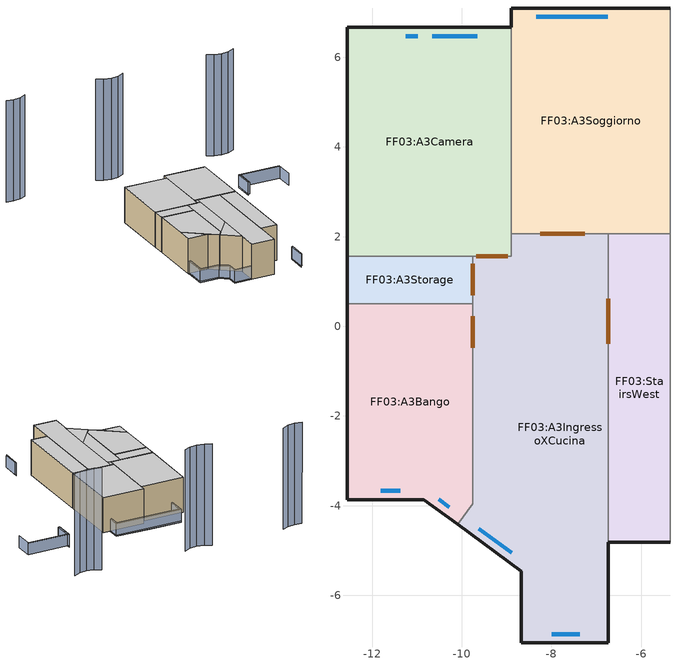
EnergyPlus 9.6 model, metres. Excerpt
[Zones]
FF03:A3IngressoXCucina
 floor adiabatic (My_floor): -9.76,-4.66 -10.09,-4.42 -9.76,-3.96 z9; -8.9,-5.29 -9.76,-4.66 -9.76,1.56 -8.9,1.56 z9; -6.73,-7.06 -8.67,-7.06 -8.67,-5.46 -6.73,-6.88 z9; -6.73,-6.88 -8.9,-5.29 -8.9,2.07 -6.73,2.07 z9
 wall outside (My Project wall): -10.09,-4.42 -8.67,-5.46 -8.67,-7.06 -6.73,-7.06 -6.73,-4.82 z9:12
 wall to FF03:A3Soggiorno (My Project partition_Rev): -6.73,2.07 -8.9,2.07 z9:12
 wall to FF03:A3Camera (My Project partition_Rev): -8.9,2.07 -8.9,1.56 -9.76,1.56 z9:12
 wall to FF03:A3Storage (My Project partition): -9.76,1.56 -9.76,0.51 z9:12
 wall to FF03:A3Bango (My Project partition): -9.76,0.51 -9.76,-3.96 -10.09,-4.42 z9:12
 wall to FF03:StairsWest (My Project partition): -6.73,-4.82 -6.73,2.07 z9:12
 window (Dbl LoE (e2=.1) Clr 6mm/13mm Arg - 1001): -9.62,-4.52 -8.88,-5.05 z9.46:11.74; -8,-6.86 -7.37,-6.86 z10.37:11.39
 door inside (Project internal door): -7.25,2.07 -8.25,2.07 / -8.97,1.56 -9.67,1.56 / -9.76,1.39 -9.76,0.69 / -9.76,0.22 -9.76,-0.48 / -6.73,-0.39 -6.73,0.61 z9.3:11.8
 ceiling adiabatic (My_floor_Reversed): -8.9,1.56 -8.66,1.56 -8.65,2.07 -8.9,2.07 z12; -9.76,-3.96 -8.66,-2.49 -8.66,1.56 -9.76,1.56 z12; -10.09,-4.42 -8.67,-5.46 -8.66,-2.49 z12; -8.67,-7.06 -6.73,-7.06 -6.73,2.07 -8.65,2.07 z12
FF03:A3Soggiorno
 floor adiabatic (My_floor): -5.35,2.07 -8.9,2.07 -8.9,7.1 -5.35,7.1 z9
 wall outside (My Project wall): -5.35,7.1 -8.9,7.1 -8.9,6.67 z9:12
 wall to FF03:A3Camera (My Project partition_Rev): -8.9,6.67 -8.9,2.07 z9:12
 wall adiabatic (My Project partition): -6.73,2.07 -5.35,2.07 -5.35,7.1 z9:12
 window (Dbl LoE (e2=.1) Clr 6mm/13mm Arg - 1001): -6.74,6.9 -8.34,6.9 z10.11:11.52
 ceiling adiabatic (My_floor_Reversed): -8.9,2.07 -5.35,2.07 -5.35,7.1 -8.9,7.1 z12
FF03:A3Camera
 floor adiabatic (My_floor): -8.9,1.56 -12.56,1.56 -12.55,6.67 -8.9,6.67 z9
 wall outside (My Project wall): -8.9,6.67 -12.55,6.67 -12.56,1.56 z9:12
 wall to FF03:A3Storage (My Project partition): -12.56,1.56 -9.76,1.56 z9:12
 window (Dbl LoE (e2=.1) Clr 6mm/13mm Arg - 1001): -10.98,6.47 -11.26,6.47 z10.56:11.72; -9.66,6.47 -10.66,6.47 z9.46:11.72
 ceiling adiabatic (My_floor_Reversed): -12.56,1.56 -8.9,1.56 -8.9,6.67 -12.55,6.67 z12
FF03:A3Storage
 floor adiabatic (My_floor): -9.76,0.51 -12.56,0.51 -12.56,1.56 -9.76,1.56 z9
 wall outside (My Project wall): -12.56,1.56 -12.56,0.51 z9:12
 wall to FF03:A3Bango (My Project partition_Rev): -12.56,0.51 -9.76,0.51 z9:12
 ceiling adiabatic (My_floor_Reversed): -12.56,0.51 -9.76,0.51 -9.76,1.56 -12.56,1.56 z12
FF03:A3Bango
 floor adiabatic (My_floor): -10.09,-4.42 -10.84,-3.87 -9.76,-3.87 -9.76,-3.96 z9; -9.76,-3.87 -12.56,-3.87 -12.56,0.51 -9.76,0.51 z9
 wall outside (My Project wall): -12.56,0.51 -12.56,-3.87 -10.84,-3.87 -10.09,-4.42 z9:12
 window (Dbl LoE (e2=.1) Clr 6mm/13mm Arg - 1001): -11.8,-3.67 -11.37,-3.67 z10.06:11.47; -10.51,-3.86 -10.28,-4.03 z9.99:11.41
 ceiling adiabatic (My_floor_Reversed): -12.56,-3.87 -10.84,-3.87 -12.56,-2.61 z12; -12.56,-2.61 -10.09,-4.42 -9.76,-3.96 -9.76,0.51 -12.56,0.51 z12
FF03:StairsWest
 floor adiabatic (My_floor): -5.35,-4.82 -6.73,-4.82 -6.73,2.07 -5.35,2.07 z9
 wall outside (My Project wall): -6.73,-4.82 -5.35,-4.82 z9:12
 wall adiabatic (My Project partition): -5.35,-4.82 -5.35,2.07 -6.73,2.07 z9:12
 ceiling adiabatic (My_floor_Reversed): -6.73,-4.82 -5.35,-4.82 -5.35,2.07 -6.73,2.07 z12
shading: -11.38,13.75 -10.82,13.47 / -10.82,13.47 -10.21,13.37 / -10.21,13.37 -9.59,13.47 / -9.59,13.47 -9.03,13.75 / -1.76,13.75 -1.2,13.47 / -1.2,13.47 -0.58,13.37 / -0.58,13.37 0.04,13.47 / 0.04,13.47 0.59,13.75 / -19.35,13.47 -18.73,13.37 / -18.73,13.37 -18.11,13.47 / -18.11,13.47 -17.55,13.75 z9.4:18.02; -4.15,-6.78 -4.15,-5.27 / -4.15,-5.27 -4.25,-5.27 / -4.25,-5.27 -4.25,-6.88 / -1.81,8.22 -1.79,6.66 / -1.79,6.66 -1.69,6.66 / -1.69,6.66 -1.71,8.12 / -1.71,8.12 1.71,8.12 / 1.71,8.12 1.71,6.66 / -12.39,-3.87 -12.49,-3.87 / -12.49,-3.87 -12.49,-5.74 / -12.49,-5.74 -10.84,-5.74 / -10.84,-5.74 -10.17,-6.24 / -10.17,-6.24 -10.17,-7.06 / -10.17,-7.06 -8.67,-7.06 / -8.67,-7.06 -8.67,-6.96 / -8.67,-6.96 -10.07,-6.96 / -10.07,-6.96 -10.07,-6.14 / -10.07,-6.14 -10.74,-5.64 / -10.74,-5.64 -12.39,-5.64 / -12.39,-5.64 -12.39,-3.87 / -11.59,8.16 -11.59,6.67 / -11.59,6.67 -11.49,6.67 / -11.49,6.67 -11.49,8.06 / -11.49,8.06 -6.05,8.06 / -6.05,8.06 -6.05,7.1 / -6.05,7.1 -5.95,7.1 / -5.95,7.1 -5.95,8.16 / -5.95,8.16 -11.59,8.16 z9.1:10.1; -4.25,-5.27 -4.25,-6.88 / -1.81,8.22 -1.79,6.66 / -10.84,-3.87 -12.49,-3.87 / -12.49,-3.87 -12.49,-5.74 / -12.49,-5.74 -10.84,-5.74 / -10.84,-5.74 -10.17,-6.24 / -10.17,-6.24 -10.17,-7.06 / -10.17,-7.06 -8.67,-7.06 / -8.67,-7.06 -8.67,-5.46 / -8.67,-5.46 -10.84,-3.87 / -5.95,7.1 -5.95,8.16 / -5.95,8.16 -11.59,8.16 / -11.59,8.16 -11.59,6.67 / -11.59,6.67 -8.9,6.67 / -8.9,6.67 -8.9,7.1 / -8.9,7.1 -5.95,7.1 z9:9.1; -4.15,-6.78 -4.25,-6.78 -4.25,-5.27 -4.15,-5.27 z9.1; -4.25,-6.78 -4.15,-6.78 -4.15,-5.27 -4.25,-5.27 z10.1; -10.07,-6.96 -10.17,-6.96 -10.17,-6.24 -10.07,-6.32 z9.1; -9.08,-7.06 -10.17,-7.06 -10.17,-6.96 -9.22,-6.96 z9.1; -10.07,-6.32 -10.84,-5.74 -10.61,-5.74 -10.07,-6.14 z9.1; -8.67,-7.06 -9.08,-7.06 -9.22,-6.96 -8.67,-6.96 z9.1; -12.39,-5.64 -12.49,-5.64 -12.49,-3.87 -12.39,-3.87 z9.1; -10.61,-5.74 -12.49,-5.74 -12.49,-5.64 -10.74,-5.64 z9.1; -10.07,-7.06 -8.67,-7.06 -8.67,-6.96 -10.07,-6.96 z10.1; -12.39,-5.74 -10.84,-5.74 -10.98,-5.64 -12.39,-5.64 z10.1; -10.98,-5.64 -10.17,-6.24 -10.17,-6.07 -10.74,-5.64 z10.1; -10.17,-7.06 -10.07,-7.06 -10.07,-6.14 -10.17,-6.07 z10.1; -12.49,-5.74 -12.39,-5.74 -12.39,-3.87 -12.49,-3.87 z10.1; -1.69,6.66 -1.79,6.66 -1.81,8.22 -1.71,8.22 z9.1; -1.79,6.66 -1.69,6.66 -1.71,8.12 -1.81,8.12 z10.1; -1.81,8.12 1.71,8.12 1.71,8.22 -1.81,8.22 z10.1; -5.95,7.1 -6.05,7.1 -6.05,8.06 -5.95,8.06 z9.1; -5.95,8.06 -11.49,8.06 -11.49,8.16 -5.95,8.16 z9.1; -11.49,6.67 -11.59,6.67 -11.59,8.16 -11.49,8.16 z9.1; -11.59,6.67 -11.49,6.67 -11.49,8.06 -11.59,8.06 z10.1; -11.59,8.06 -6.05,8.06 -6.05,8.16 -11.59,8.16 z10.1; -6.05,7.1 -5.95,7.1 -5.95,8.16 -6.05,8.16 z10.1; -9.08,-7.06 -10.17,-7.06 -10.17,-6.24 z9; -8.67,-7.06 -9.08,-7.06 -10.84,-5.74 -8.67,-5.74 z9; -8.67,-5.74 -12.49,-5.74 -12.49,-3.87 -10.84,-3.87 -8.67,-5.46 z9; -12.49,-5.74 -10.84,-5.74 -12.49,-4.5 z9.1; -12.49,-4.5 -10.17,-6.24 -10.17,-4.36 -10.84,-3.87 -12.49,-3.87 z9.1; -10.17,-7.06 -8.67,-7.06 -8.67,-5.46 -10.17,-4.36 z9.1; -5.95,7.1 -8.9,7.1 -8.9,8.16 -5.95,8.16 z9; -8.9,6.67 -11.59,6.67 -11.59,8.16 -8.9,8.16 z9; -11.59,6.67 -8.9,6.67 -8.9,7.1 -11.59,7.1 z9.1; -11.59,7.1 -5.95,7.1 -5.95,8.16 -11.59,8.16 z9.1
[Building]
Building: North Axis=0; Terrain=Suburbs; Loads Convergence Tolerance Value=0.04; Temperature Convergence Tolerance Value=0.4; Solar Distribution=FullExterior; Maximum Number of Warmup Days=25; Minimum Number of Warmup Days=6
[Site:Location]
Prelude test 2 (01-01:31-12)  (01-01:31-12): Latitude=45.22; Longitude=7.65; Time Zone=1; Elevation=287
[SizingPeriod:DesignDay] Day of Month=15; Humidity Condition Type=WetBulb; Barometric Pressure=97924.4; Rain Indicator=No; Snow Indicator=No
Name | Month | Day Type | Maximum DryBulb Temperature | Daily DryBulb Temperature Range | Wetbulb or DewPoint at Maximum DryBulb | Wind Speed | Wind Direction | Daylight Saving Time Indicator | Solar Model Indicator | Sky Clearness
Summer Design Day in Prelude test 2 (01-01:31-12) Jun | 6 | SummerDesignDay | 31.8 | 11.1 | 22.9 | 0 | 0 | Yes | ASHRAEClearSky | 0.98
Summer Design Day in Prelude test 2 (01-01:31-12) Jul | 7 | SummerDesignDay | 32.1 | 11 | 22.8 | 0 | 0 | Yes | ASHRAEClearSky | 0.98
Summer Design Day in Prelude test 2 (01-01:31-12) Aug | 8 | SummerDesignDay | 32.8 | 11.5 | 23.5 | 0 | 0 | Yes | ASHRAEClearSky | 0.98
Summer Design Day in Prelude test 2 (01-01:31-12) Sep | 9 | SummerDesignDay | 29 | 11.5 | 20.2 | 0 | 0 | Yes | ASHRAEClearSky | 0.98
Winter Design Day in Prelude test 2 (01-01:31-12) | 1 | WinterDesignDay | -5.9 | 0 | -5.9 | 0.6 | 300 | No |  | 0
[Site:GroundTemperature:BuildingSurface]
18, 18, 18, 18, 18, 18, 18, 18, 18, 18, 18, 18
[Site:GroundTemperature:FCfactorMethod]
January Ground Temperature=1.99; February Ground Temperature=1.11; March Ground Temperature=2.67; April Ground Temperature=5.12; May Ground Temperature=11.52; June Ground Temperature=16.46; July Ground Temperature=19.79; August Ground Temperature=20.81; September Ground Temperature=19.08; October Ground Temperature=15.24; November Ground Temperature=10.12; December Ground Temperature=5.36
[Site:GroundTemperature:Shallow]
14, 14, 14, 14, 14, 14, 14, 14, 14, 14, 14, 14
[Site:GroundTemperature:Deep]
14, 14, 14, 14, 14, 14, 14, 14, 14, 14, 14, 14
[Site:GroundReflectance]
0.2, 0.2, 0.2, 0.2, 0.2, 0.2, 0.2, 0.2, 0.2, 0.2, 0.2, 0.2
[Site:GroundReflectance:SnowModifier]
2, 2
[Material] Roughness=Rough; Thermal Absorptance=0.9
Name | Thickness | Conductivity | Density | Specific Heat | Solar Absorptance | Visible Absorptance
Ceramic/clay tiles - ceramic floor tiles Dry_.015 | 0.015 | 0.8 | 1700 | 850 | 0.6 | 0.6
My_magrone_.05 | 0.05 | 0.2 | 2000 | 835 | 0.6 | 0.6
My_solaio areato_.22 | 0.22 | 0.667 | 964 | 835 | 0.6 | 0.6
Cement/plaster/mortar - gypsum_.015 | 0.015 | 0.42 | 1200 | 840 | 0.6 | 0.6
Gypsum Plasterboard_.015 | 0.015 | 0.25 | 900 | 1000 | 0.5 | 0.5
Brick - aerated_.12 | 0.12 | 0.3 | 1000 | 840 | 0.6 | 0.6
Painted Oak_.035 | 0.035 | 0.19 | 700 | 2390 | 0.5 | 0.5
Concrete Tiles (roofing)_.015 | 0.015 | 1.5 | 2100 | 1000 | 0.7 | 0.7
Cement/plaster/mortar - cement plaster_.01 | 0.01 | 0.72 | 1760 | 840 | 0.6 | 0.6
Brick_.12 | 0.12 | 0.72 | 1920 | 840 | 0.6 | 0.6
Brick - aerated_.08 | 0.08 | 0.3 | 1000 | 840 | 0.6 | 0.6
[Material:NoMass]
9_RVAL_4: Roughness=Rough; Thermal Resistance=0.18; Thermal Absorptance=0.9; Solar Absorptance=0.7; Visible Absorptance=0.7
[WindowMaterial:Glazing] Optical Data Type=SpectralAverage; Thickness=0.006; Infrared Transmittance at Normal Incidence=0; Front Side Infrared Hemispherical Emissivity=0.84; Conductivity=0.9; Dirt Correction Factor for Solar and Visible Transmittance=1
Name | Solar Transmittance at Normal Incidence | Front Side Solar Reflectance at Normal Incidence | Back Side Solar Reflectance at Normal Incidence | Visible Transmittance at Normal Incidence | Front Side Visible Reflectance at Normal Incidence | Back Side Visible Reflectance at Normal Incidence | Back Side Infrared Hemispherical Emissivity
3 | 0.775 | 0.071 | 0.071 | 0.881 | 0.08 | 0.08 | 0.84
42 | 0.6 | 0.17 | 0.22 | 0.84 | 0.055 | 0.078 | 0.1
[WindowMaterial:Gas]
1004: Gas Type=Argon; Thickness=0.013
[Construction]
My_floor: Ceramic/clay tiles - ceramic floor tiles Dry_.015, My_magrone_.05, My_solaio areato_.22, Cement/plaster/mortar - gypsum_.015
My_floor_Reversed: Cement/plaster/mortar - gypsum_.015, My_solaio areato_.22, My_magrone_.05, Ceramic/clay tiles - ceramic floor tiles Dry_.015
My Project partition; My Project partition_Rev: Gypsum Plasterboard_.015, Brick - aerated_.12, Gypsum Plasterboard_.015
Project internal door: Painted Oak_.035
My Project wall: Concrete Tiles (roofing)_.015, Cement/plaster/mortar - cement plaster_.01, Brick_.12, 9_RVAL_4, Brick - aerated_.08, Gypsum Plasterboard_.015
Dbl LoE (e2=.1) Clr 6mm/13mm Arg - 1001: 42, 1004, 3
[Zone] Type=1; Multiplier=1; Zone Inside Convection Algorithm=TARP; Part of Total Floor Area=Yes
Name | Volume | Floor Area
FF03:A3IngressoXCucina | 58.0803 | 21.5112
FF03:StairsWest | 21.5339 | 7.9755
FF03:A3Bango | 26.2818 | 9.734
FF03:A3Storage | 5.8384 | 2.1624
FF03:A3Camera | 41.0644 | 15.209
FF03:A3Soggiorno | 42.1239 | 15.6015
[PEOPLE] Number of People Calculation Method=People/Area; Fraction Radiant=0.3; Sensible Heat Fraction=AutoCalculate; Carbon Dioxide Generation Rate=3.82e-08; Enable ASHRAE 55 Comfort Warnings=No; Mean Radiant Temperature Calculation Type=ZoneAveraged; Work Efficiency Schedule=Work efficiency; Clothing Insulation Calculation Method=ClothingInsulationSchedule; Air Velocity Schedule=Default Air Velocity for Comfort Calculations
Name | Zone or ZoneList or Space or SpaceList | Number of People Schedule | People per Floor Area | Activity Level Schedule | Clothing Insulation Schedule
People FF03:A3IngressoXCucina | FF03:A3IngressoXCucina | Dwell_DomKitchen_Occ | 0.0237 | Activity Schedule 62382 | Clothing Schedule 62382
People FF03:StairsWest | FF03:StairsWest | Dwell_DomCommonAreas_Occ | 0.0196 | Activity Schedule 62396 | Clothing Schedule 62396
People FF03:A3Bango | FF03:A3Bango | Dwell_DomToilet_Occ | 0.0243 | Activity Schedule 62403 | Clothing Schedule 62403
People FF03:A3Storage | FF03:A3Storage | Dwell_DomCommonAreas_Occ | 0.0196 | Activity Schedule 62412 | Clothing Schedule 62412
People FF03:A3Camera | FF03:A3Camera | My_occ | 0.05 | Activity Schedule 62419 | Clothing Schedule 62419
People FF03:A3Soggiorno | FF03:A3Soggiorno | My_occ | 0.05 | Activity Schedule 62428 | Clothing Schedule 62428
[Lights] Design Level Calculation Method=Watts/Area; Return Air Fraction=0; Fraction Radiant=0.42; Fraction Visible=0.18; Fraction Replaceable=1
Name | Zone or ZoneList or Space or SpaceList | Schedule | Watts per Zone Floor Area | EndUse Subcategory
FF03:A3IngressoXCucina General lighting | FF03:A3IngressoXCucina | Dwell_DomKitchen_Light | 10.2 | ELECTRIC EQUIPMENT#FF03:A3IngressoXCucina#GeneralLights
FF03:StairsWest General lighting | FF03:StairsWest | Dwell_DomCommonAreas_Light | 3.4 | ELECTRIC EQUIPMENT#FF03:StairsWest#GeneralLights
FF03:A3Bango General lighting | FF03:A3Bango | Dwell_DomToilet_Light | 3.4 | ELECTRIC EQUIPMENT#FF03:A3Bango#GeneralLights
FF03:A3Storage General lighting | FF03:A3Storage | Dwell_DomCommonAreas_Light | 3.4 | ELECTRIC EQUIPMENT#FF03:A3Storage#GeneralLights
FF03:A3Camera General lighting | FF03:A3Camera | My_lighting | 3.4 | ELECTRIC EQUIPMENT#FF03:A3Camera#GeneralLights
FF03:A3Soggiorno General lighting | FF03:A3Soggiorno | My_lighting | 3.4 | ELECTRIC EQUIPMENT#FF03:A3Soggiorno#GeneralLights
[OtherEquipment] Fuel Type=Electricity; Design Level Calculation Method=Watts/Area; Fraction Latent=0; Fraction Radiant=0.2; Fraction Lost=0; Carbon Dioxide Generation Rate=0
Name | Zone or ZoneList or Space or SpaceList | Schedule | Power per Zone Floor Area | EndUse Subcategory
FF03:A3IngressoXCucina Equipment gain 1 | FF03:A3IngressoXCucina | Dwell_DomKitchen_Equip | 30.28 | ELECTRIC EQUIPMENT#FF03:A3IngressoXCucina#05
FF03:StairsWest Equipment gain 1 | FF03:StairsWest | Dwell_DomCommonAreas_Equip | 2.16 | ELECTRIC EQUIPMENT#FF03:StairsWest#05
FF03:A3Bango Equipment gain 1 | FF03:A3Bango | Dwell_DomToilet_Equip | 1.61 | ELECTRIC EQUIPMENT#FF03:A3Bango#05
FF03:A3Storage Equipment gain 1 | FF03:A3Storage | Dwell_DomCommonAreas_Equip | 2.16 | ELECTRIC EQUIPMENT#FF03:A3Storage#05
FF03:A3Camera Miscellaneous gain 1 | FF03:A3Camera | My_appliaces | 6.5 | ELECTRIC EQUIPMENT#FF03:A3Camera#02
FF03:A3Soggiorno Miscellaneous gain 1 | FF03:A3Soggiorno | My_appliaces | 6.5 | ELECTRIC EQUIPMENT#FF03:A3Soggiorno#02
[Daylighting:Controls] Daylighting Method=SplitFlux; Availability Schedule=On; Lighting Control Type=Continuous; Minimum Input Power Fraction for Continuous or ContinuousOff Dimming Control=0.1; Minimum Light Output Fraction for Continuous or ContinuousOff Dimming Control=0.1; Number of Stepped Control Steps=1; Probability Lighting will be Reset When Needed in Manual Stepped Control=1; Glare Calculation Azimuth Angle of View Direction Clockwise from Zone yAxis=0; Maximum Allowable Discomfort Glare Index=22; DElight Gridding Resolution=1; Fraction of Lights Controlled by Reference Point 1=1
Name | Zone or Space | Glare Calculation Daylighting Reference Point | Daylighting Reference Point 1 | Illuminance Setpoint at Reference Point 1
FF03:A3IngressoXCucina | FF03:A3IngressoXCucina | FF03:A3IngressoXCucina Ref Point 1 | FF03:A3IngressoXCucina Ref Point 1 | 300
FF03:StairsWest | FF03:StairsWest | FF03:StairsWest Ref Point 1 | FF03:StairsWest Ref Point 1 | 100
FF03:A3Bango | FF03:A3Bango | FF03:A3Bango Ref Point 1 | FF03:A3Bango Ref Point 1 | 100
FF03:A3Storage | FF03:A3Storage | FF03:A3Storage Ref Point 1 | FF03:A3Storage Ref Point 1 | 100
FF03:A3Camera | FF03:A3Camera | FF03:A3Camera Ref Point 1 | FF03:A3Camera Ref Point 1 | 100
FF03:A3Soggiorno | FF03:A3Soggiorno | FF03:A3Soggiorno Ref Point 1 | FF03:A3Soggiorno Ref Point 1 | 100
[ZoneInfiltration:DesignFlowRate] Schedule=On 24/7; Design Flow Rate Calculation Method=Flow/zone; Constant Term Coefficient=1; Temperature Term Coefficient=0; Velocity Term Coefficient=0; Velocity Squared Term Coefficient=0
Name | Zone or ZoneList | Design Flow Rate
FF03:A3IngressoXCucina Infiltration | FF03:A3IngressoXCucina | 0.011293
FF03:StairsWest Infiltration | FF03:StairsWest | 0.004187
FF03:A3Bango Infiltration | FF03:A3Bango | 0.00511
FF03:A3Storage Infiltration | FF03:A3Storage | 0.001135
FF03:A3Camera Infiltration | FF03:A3Camera | 0.007985
FF03:A3Soggiorno Infiltration | FF03:A3Soggiorno | 0.008191
[ZoneVentilation:DesignFlowRate] Design Flow Rate Calculation Method=Flow/zone; Ventilation Type=NATURAL; Fan Pressure Rise=0; Fan Total Efficiency=1; Constant Term Coefficient=1; Temperature Term Coefficient=0; Velocity Term Coefficient=0; Velocity Squared Term Coefficient=0; Minimum Indoor Temperature=24; Maximum Indoor Temperature=100; Delta Temperature=0; Minimum Outdoor Temperature=-100; Maximum Outdoor Temperature=100; Maximum Wind Speed=40
Name | Zone or ZoneList | Schedule | Design Flow Rate
FF03:A3IngressoXCucina Nat Vent | FF03:A3IngressoXCucina | Dwell_DomKitchen_Occ | 0.080667
FF03:StairsWest Nat Vent | FF03:StairsWest | Dwell_DomCommonAreas_Occ | 0.029908
FF03:A3Bango Nat Vent | FF03:A3Bango | Dwell_DomToilet_Occ | 0.036503
FF03:A3Storage Nat Vent | FF03:A3Storage | Dwell_DomCommonAreas_Occ | 0.008109
FF03:A3Camera Nat Vent | FF03:A3Camera | TM59_Living/Kitchen_Occ | 0.057034
FF03:A3Soggiorno Nat Vent | FF03:A3Soggiorno | TM59_Living/Kitchen_Occ | 0.058505
[DesignSpecification:ZoneAirDistribution] Zone Air Distribution Effectiveness in Cooling Mode=1; Zone Air Distribution Effectiveness in Heating Mode=1
FF03:A3IngressoXCucina; FF03:StairsWest; FF03:A3Bango; FF03:A3Storage; FF03:A3Camera; FF03:A3Soggiorno
[Sizing:Zone] Zone Cooling Design Supply Air Temperature Input Method=SupplyAirTemperature; Zone Cooling Design Supply Air Temperature=12; Zone Cooling Design Supply Air Temperature Difference=0; Zone Heating Design Supply Air Temperature Input Method=SupplyAirTemperature; Zone Heating Design Supply Air Temperature=35; Zone Heating Design Supply Air Temperature Difference=0; Zone Cooling Design Supply Air Humidity Ratio=0.0077; Zone Heating Design Supply Air Humidity Ratio=0.0156; Zone Heating Sizing Factor=1.25; Zone Cooling Sizing Factor=1.15; Cooling Design Air Flow Method=DesignDay; Cooling Minimum Air Flow Fraction=0; Heating Design Air Flow Method=DesignDay
Name | Design Specification Zone Air Distribution Object
FF03:A3IngressoXCucina | FF03:A3IngressoXCucina
FF03:StairsWest | FF03:StairsWest
FF03:A3Bango | FF03:A3Bango
FF03:A3Storage | FF03:A3Storage
FF03:A3Camera | FF03:A3Camera
FF03:A3Soggiorno | FF03:A3Soggiorno
[ZoneControl:Thermostat] Control Type Schedule=Zone Control Type Sched
Name | Zone or ZoneList | Control 1
FF03:A3IngressoXCucina Thermostat | FF03:A3IngressoXCucina | Dual Setpoint - Zone FF03:A3IngressoXCucina
FF03:StairsWest Thermostat | FF03:StairsWest | Dual Setpoint - Zone FF03:StairsWest
FF03:A3Bango Thermostat | FF03:A3Bango | Dual Setpoint - Zone FF03:A3Bango
FF03:A3Storage Thermostat | FF03:A3Storage | Dual Setpoint - Zone FF03:A3Storage
FF03:A3Camera Thermostat | FF03:A3Camera | Dual Setpoint - Zone FF03:A3Camera
FF03:A3Soggiorno Thermostat | FF03:A3Soggiorno | Dual Setpoint - Zone FF03:A3Soggiorno
[ThermostatSetpoint:DualSetpoint]
Name | Heating Setpoint Temperature Schedule | Cooling Setpoint Temperature Schedule
Dual Setpoint - Zone FF03:A3IngressoXCucina | FF03:A3IngressoXCucina Heating Setpoint Schedule | FF03:A3IngressoXCucina Cooling SP Sch
Dual Setpoint - Zone FF03:StairsWest | FF03:StairsWest Heating Setpoint Schedule | FF03:StairsWest Cooling SP Sch
Dual Setpoint - Zone FF03:A3Bango | FF03:A3Bango Heating Setpoint Schedule | FF03:A3Bango Cooling SP Sch
Dual Setpoint - Zone FF03:A3Storage | FF03:A3Storage Heating Setpoint Schedule | FF03:A3Storage Cooling SP Sch
Dual Setpoint - Zone FF03:A3Camera | FF03:A3Camera Heating Setpoint Schedule | FF03:A3Camera Cooling SP Sch
Dual Setpoint - Zone FF03:A3Soggiorno | FF03:A3Soggiorno Heating Setpoint Schedule | FF03:A3Soggiorno Cooling SP Sch
[ZoneHVAC:IdealLoadsAirSystem] Maximum Heating Supply Air Temperature=35; Minimum Cooling Supply Air Temperature=12; Maximum Heating Supply Air Humidity Ratio=0.0156; Minimum Cooling Supply Air Humidity Ratio=0.0077; Heating Limit=LimitCapacity; Maximum Heating Air Flow Rate=Autosize; Maximum Sensible Heating Capacity=Autosize; Dehumidification Control Type=None; Humidification Control Type=None; Outdoor Air Economizer Type=DifferentialDryBulb; Heat Recovery Type=None
Name | Maximum Cooling Air Flow Rate | Heating Availability Schedule | Cooling Availability Schedule
FF03:A3IngressoXCucina Ideal Loads Air | 0.242001 | FF03:A3IngressoXCucina Heating Availability Sch | FF03:A3IngressoXCucina Cooling Availability Sch
FF03:StairsWest Ideal Loads Air | 0.089725 | FF03:StairsWest Heating Availability Sch | FF03:StairsWest Cooling Availability Sch
FF03:A3Bango Ideal Loads Air | 0.109507 | FF03:A3Bango Heating Availability Sch | FF03:A3Bango Cooling Availability Sch
FF03:A3Storage Ideal Loads Air | 0.024327 | FF03:A3Storage Heating Availability Sch | FF03:A3Storage Cooling Availability Sch
FF03:A3Camera Ideal Loads Air | 0.171101 | FF03:A3Camera Heating Availability Sch | FF03:A3Camera Cooling Availability Sch
FF03:A3Soggiorno Ideal Loads Air | 0.175516 | FF03:A3Soggiorno Heating Availability Sch | FF03:A3Soggiorno Cooling Availability Sch
[Zone equipment]
FF03:A3IngressoXCucina: FF03:A3IngressoXCucina Ideal Loads Air
FF03:StairsWest: FF03:StairsWest Ideal Loads Air
FF03:A3Bango: FF03:A3Bango Ideal Loads Air
FF03:A3Storage: FF03:A3Storage Ideal Loads Air
FF03:A3Camera: FF03:A3Camera Ideal Loads Air
FF03:A3Soggiorno: FF03:A3Soggiorno Ideal Loads Air
[EXTERNALINTERFACE:FUNCTIONALMOCKUPUNITEXPORT:FROM:VARIABLE] OutputVariable=Zone Outdoor Air Drybulb Temperature
Name | OutputVariable Index Key | FMU Variable
 | FF03:A3IngressoXCucina | OT_FF03:A3IngressoXCucina_fmu
 | FF03:A3Bango | OT_FF03:A3Bango_fmu
 | FF03:A3Camera | OT_FF03:A3Camera_fmu
 | FF03:A3Soggiorno | OT_FF03:A3Soggiorno_fmu
[EXTERNALINTERFACE:FUNCTIONALMOCKUPUNITEXPORT:TO:ACTUATOR] Actuated Component Type=Zone Temperature Control; Actuated Component Control Type=Heating Setpoint; Initial Value=15
Name | Actuated Component Unique | FMU Variable
Heat_SP_IngressoxCucina | FF03:A3INGRESSOXCUCINA | Heat_SP_IngressoxCucina_fmu
Heat_SP_Bagno | FF03:A3BANGO | Heat_SP_Bagno_fmu
Heat_SP_Camera | FF03:A3CAMERA | Heat_SP_Camera
Heat_SP_Soggiorno | FF03:A3SOGGIORNO | Heat_SP_Soggiorno_fmu
[WaterUse:Equipment]
Name | EndUse Subcategory | Peak Flow Rate | Flow Rate Fraction Schedule | Target Temperature Schedule | Hot Water Supply Temperature Schedule | Cold Water Supply Temperature Schedule | Zone
DHW FF03:A3IngressoXCucina | DHW FF03:A3IngressoXCucina | 1.65108e-06 | Dwell_DomKitchen_Occ | DHW Supply Temperature FF03:A3IngressoXCucina | DHW Supply Temperature FF03:A3IngressoXCucina | DHW Mains Temperature FF03:A3IngressoXCucina | FF03:A3IngressoXCucina
DHW FF03:A3Bango | DHW FF03:A3Bango | 2.47431e-06 | Dwell_DomToilet_Occ | DHW Supply Temperature FF03:A3Bango | DHW Supply Temperature FF03:A3Bango | DHW Mains Temperature FF03:A3Bango | FF03:A3Bango
DHW FF03:A3Camera | DHW FF03:A3Camera | 9.50562e-08 | Dwell_DomCommonAreas_Occ | DHW Supply Temperature FF03:A3Camera | DHW Supply Temperature FF03:A3Camera | DHW Mains Temperature FF03:A3Camera | FF03:A3Camera
DHW FF03:A3Soggiorno | DHW FF03:A3Soggiorno | 9.75094e-08 | Dwell_DomCommonAreas_Occ | DHW Supply Temperature FF03:A3Soggiorno | DHW Supply Temperature FF03:A3Soggiorno | DHW Mains Temperature FF03:A3Soggiorno | FF03:A3Soggiorno
[Schedule:Day:Hourly]
Summer Control Type Day Sch; Winter Control Type Day Sch: 4, 4, 4, 4, 4, 4, 4, 4, 4, 4, 4, 4, 4, 4, 4, 4, 4, 4, 4, 4, 4, 4, 4, 4
[Schedule:Week:Daily]
Summer Control Type Week Sch: Summer Control Type Day Sch, Summer Control Type Day Sch, Summer Control Type Day Sch, Summer Control Type Day Sch, Summer Control Type Day Sch, Summer Control Type Day Sch, Summer Control Type Day Sch, Summer Control Type Day Sch, Summer Control Type Day Sch, Summer Control Type Day Sch, Summer Control Type Day Sch, Summer Control Type Day Sch
Winter Control Type Week Sch: Winter Control Type Day Sch, Winter Control Type Day Sch, Winter Control Type Day Sch, Winter Control Type Day Sch, Winter Control Type Day Sch, Winter Control Type Day Sch, Winter Control Type Day Sch, Winter Control Type Day Sch, Winter Control Type Day Sch, Winter Control Type Day Sch, Winter Control Type Day Sch, Winter Control Type Day Sch
[Schedule:Year]
Zone Control Type Sched: Winter Control Type Week Sch, 1, 1, 3, 31, Summer Control Type Week Sch, 4, 1, 9, 30, Winter Control Type Week Sch, 10, 1, 12, 31
[Schedule:Compact]
On; On 24/7: Through: 12/31, For: AllDays, Until: 24:00, 1
Work efficiency; FF03:A3IngressoXCucina Cooling Availability Sch; FF03:StairsWest Cooling Availability Sch; FF03:A3Bango Cooling Availability Sch; FF03:A3Storage Cooling Availability Sch; FF03:A3Camera Cooling Availability Sch; FF03:A3Soggiorno Cooling Availability Sch: Through: 12/31, For: AllDays, Until: 24:00, 0
Dwell_DomToilet_Occ: Through: 31 Dec, For: Weekdays SummerDesignDay, Until: 06:00, 0, Until: 07:00, 0.25, Until: 09:00, 1, Until: 10:00, 0.25, Until: 18:00, 0, Until: 19:00, 0.5, Until: 21:00, 1, Until: 22:00, 0.3, Until: 24:00, 0, For: Weekends, Until: 06:00, 0, Until: 07:00, 0.25, Until: 09:00, 1, Until: 10:00, 0.25, Until: 18:00, 0, Until: 19:00, 0.5, Until: 21:00, 1, Until: 22:00, 0.3, Until: 24:00, 0, For: Holidays, Until: 06:00, 0, Until: 07:00, 0.25, Until: 09:00, 1, Until: 10:00, 0.25, Until: 18:00, 0, Until: 19:00, 0.5, Until: 21:00, 1, Until: 22:00, 0.3, Until: 24:00, 0, For: WinterDesignDay AllOtherDays, Until: 24:00, 0
Dwell_DomToilet_Light: Through: 31 Dec, For: Weekdays SummerDesignDay, Until: 06:00, 0, Until: 10:00, 1, Until: 18:00, 0, Until: 22:00, 1, Until: 24:00, 0, For: Weekends, Until: 06:00, 0, Until: 10:00, 1, Until: 18:00, 0, Until: 22:00, 1, Until: 24:00, 0, For: Holidays, Until: 06:00, 0, Until: 10:00, 1, Until: 18:00, 0, Until: 22:00, 1, Until: 24:00, 0, For: WinterDesignDay AllOtherDays, Until: 24:00, 0
Dwell_DomToilet_Equip: Through: 31 Dec, For: Weekdays SummerDesignDay, Until: 07:00, 0.06196, Until: 08:00, 0.53098, Until: 09:00, 1, Until: 10:00, 0.53098, Until: 17:00, 0.06196, Until: 18:00, 0.29647, Until: 19:00, 0.53098, Until: 20:00, 0.76549, Until: 22:00, 1, Until: 23:00, 0.76549, Until: 24:00, 0.29647, For: Weekends, Until: 07:00, 0.06196, Until: 08:00, 0.53098, Until: 09:00, 1, Until: 10:00, 0.53098, Until: 17:00, 0.06196, Until: 18:00, 0.29647, Until: 19:00, 0.53098, Until: 20:00, 0.76549, Until: 22:00, 1, Until: 23:00, 0.76549, Until: 24:00, 0.29647, For: Holidays, Until: 07:00, 0.06196, Until: 08:00, 0.53098, Until: 09:00, 1, Until: 10:00, 0.53098, Until: 17:00, 0.06196, Until: 18:00, 0.29647, Until: 19:00, 0.53098, Until: 20:00, 0.76549, Until: 22:00, 1, Until: 23:00, 0.76549, Until: 24:00, 0.29647, For: WinterDesignDay AllOtherDays, Until: 24:00, 0
Dwell_DomKitchen_Occ: Through: 31 Dec, For: Weekdays SummerDesignDay, Until: 07:00, 0, Until: 10:00, 1, Until: 19:00, 0, Until: 23:00, 0.2, Until: 24:00, 0, For: Weekends, Until: 07:00, 0, Until: 10:00, 1, Until: 19:00, 0, Until: 23:00, 0.2, Until: 24:00, 0, For: Holidays, Until: 07:00, 0, Until: 10:00, 1, Until: 19:00, 0, Until: 23:00, 0.2, Until: 24:00, 0, For: WinterDesignDay AllOtherDays, Until: 24:00, 0
Dwell_DomKitchen_Light: Through: 31 Dec, For: Weekdays SummerDesignDay, Until: 07:00, 0, Until: 10:00, 1, Until: 19:00, 0, Until: 23:00, 1, Until: 24:00, 0, For: Weekends, Until: 07:00, 0, Until: 10:00, 1, Until: 19:00, 0, Until: 23:00, 1, Until: 24:00, 0, For: Holidays, Until: 07:00, 0, Until: 10:00, 1, Until: 19:00, 0, Until: 23:00, 1, Until: 24:00, 0, For: WinterDesignDay AllOtherDays, Until: 24:00, 0
Dwell_DomKitchen_Equip: Through: 31 Dec, For: Weekdays SummerDesignDay, Until: 07:00, 0.06605, Until: 10:00, 1, Until: 19:00, 0.06605, Until: 23:00, 0.25284, Until: 24:00, 0.06605, For: Weekends, Until: 07:00, 0.06605, Until: 10:00, 1, Until: 19:00, 0.06605, Until: 23:00, 0.25284, Until: 24:00, 0.06605, For: Holidays, Until: 07:00, 0.06605, Until: 10:00, 1, Until: 19:00, 0.06605, Until: 23:00, 0.25284, Until: 24:00, 0.06605, For: WinterDesignDay AllOtherDays, Until: 24:00, 0
Dwell_DomCommonAreas_Occ: Through: 31 Dec, For: Weekdays SummerDesignDay, Until: 07:00, 0, Until: 08:00, 0.5, Until: 09:00, 1, Until: 10:00, 0.5, Until: 17:00, 0, Until: 18:00, 0.25, Until: 19:00, 0.5, Until: 20:00, 0.75, Until: 22:00, 1, Until: 23:00, 0.75, Until: 24:00, 0.25, For: Weekends, Until: 09:00, 0, Until: 21:00, 1, Until: 24:00, 0, For: Holidays, Until: 09:00, 0, Until: 21:00, 1, Until: 24:00, 0, For: WinterDesignDay AllOtherDays, Until: 24:00, 0
Dwell_DomCommonAreas_Light: Through: 31 Dec, For: Weekdays SummerDesignDay, Until: 07:00, 0, Until: 10:00, 1, Until: 17:00, 0, Until: 24:00, 1, For: Weekends, Until: 09:00, 0, Until: 21:00, 1, Until: 24:00, 0, For: Holidays, Until: 09:00, 0, Until: 21:00, 1, Until: 24:00, 0, For: WinterDesignDay AllOtherDays, Until: 24:00, 0
Dwell_DomCommonAreas_Equip: Through: 31 Dec, For: Weekdays SummerDesignDay, Until: 07:00, 0.0463, Until: 23:00, 1, Until: 24:00, 0.33241, For: Weekends, Until: 07:00, 0.0463, Until: 23:00, 1, Until: 24:00, 0.33241, For: Holidays, Until: 07:00, 0.0463, Until: 23:00, 1, Until: 24:00, 0.33241, For: WinterDesignDay AllOtherDays, Until: 24:00, 0
Default Air Velocity for Comfort Calculations: Through: 12/31, For: AllDays, Until: 24:00, 0.137
My_occ: Through: 31 Dec, For: Weekdays SummerDesignDay, Until: 07:00, 1, Until: 10:00, 0.5, Until: 14:00, 0.1, Until: 16:00, 0.2, Until: 20:00, 0.5, Until: 23:00, 0.8, Until: 24:00, 1, For: Weekends, Until: 07:00, 1, Until: 23:00, 0.8, Until: 24:00, 1, For: Holidays, Until: 24:00, 0, For: WinterDesignDay AllOtherDays, Until: 24:00, 0
My_appliaces: Through: 31 Dec, For: Weekdays SummerDesignDay, Until: 08:00, 0.5, Until: 10:00, 0.7, Until: 12:00, 0.5, Until: 16:00, 0.6, Until: 18:00, 0.5, Until: 20:00, 0.7, Until: 23:00, 0.8, Until: 24:00, 0.6, For: Weekends, Until: 08:00, 0.5, Until: 10:00, 0.7, Until: 12:00, 0.5, Until: 16:00, 0.6, Until: 18:00, 0.5, Until: 20:00, 0.7, Until: 23:00, 0.8, Until: 24:00, 0.6, For: Holidays, Until: 24:00, 0.05394, For: WinterDesignDay AllOtherDays, Until: 24:00, 0
My_lighting: Through: 31 Dec, For: Weekdays SummerDesignDay, Until: 07:00, 0, Until: 24:00, 1, For: Weekends, Until: 07:00, 0, Until: 24:00, 1, For: Holidays, Until: 24:00, 0, For: WinterDesignDay AllOtherDays, Until: 24:00, 0
Activity Schedule 62382: Through: 12/31, For: AllDays, Until: 24:00, 144
Clothing Schedule 62382; Clothing Schedule 62396; Clothing Schedule 62403; Clothing Schedule 62412; Clothing Schedule 62419; Clothing Schedule 62428: Through: 4/1, For: AllDays, Until: 24:00, 1, Through: 9/30, For: AllDays, Until: 24:00, .5, Through: 12/31, For: AllDays, Until: 24:00, 1
DHW Supply Temperature FF03:A3IngressoXCucina; DHW Supply Temperature FF03:A3Bango; DHW Supply Temperature FF03:A3Camera; DHW Supply Temperature FF03:A3Soggiorno: Through: 12/31, For: AllDays, Until: 24:00, 65
DHW Mains Temperature FF03:A3IngressoXCucina; DHW Mains Temperature FF03:A3Bango; DHW Mains Temperature FF03:A3Camera; DHW Mains Temperature FF03:A3Soggiorno: Through: 12/31, For: AllDays, Until: 24:00, 10
Activity Schedule 62396; Activity Schedule 62412: Through: 12/31, For: AllDays, Until: 24:00, 162
Activity Schedule 62403: Through: 12/31, For: AllDays, Until: 24:00, 126
Activity Schedule 62419; Activity Schedule 62428: Through: 12/31, For: AllDays, Until: 24:00, 130
FF03:A3IngressoXCucina Heating Setpoint Schedule: Through: 31 Dec, For: Weekdays SummerDesignDay, Until: 05:00, 12, Until: 10:00, 18, Until: 17:00, 12, Until: 23:00, 18, Until: 24:00, 12, For: WinterDesignDay, Until: 24:00, 18, For: Weekends, Until: 05:00, 12, Until: 10:00, 18, Until: 17:00, 12, Until: 23:00, 18, Until: 24:00, 12, For: Holidays, Until: 05:00, 12, Until: 10:00, 18, Until: 17:00, 12, Until: 23:00, 18, Until: 24:00, 12, For: AllOtherDays, Until: 24:00, -50
FF03:A3IngressoXCucina Heating Availability Sch: Through: 31 Dec, For: Weekdays SummerDesignDay, Until: 05:00, 1, Until: 10:00, 1, Until: 17:00, 1, Until: 23:00, 1, Until: 24:00, 1, For: WinterDesignDay, Until: 24:00, 1, For: Weekends, Until: 05:00, 1, Until: 10:00, 1, Until: 17:00, 1, Until: 23:00, 1, Until: 24:00, 1, For: Holidays, Until: 05:00, 1, Until: 10:00, 1, Until: 17:00, 1, Until: 23:00, 1, Until: 24:00, 1, For: AllOtherDays, Until: 24:00, 0
FF03:A3IngressoXCucina Cooling SP Sch; FF03:StairsWest Cooling SP Sch; FF03:A3Bango Cooling SP Sch; FF03:A3Storage Cooling SP Sch; FF03:A3Camera Cooling SP Sch; FF03:A3Soggiorno Cooling SP Sch: Through: 12/31, For: AllDays, Until: 24:00, 100
FF03:StairsWest Heating Setpoint Schedule; FF03:A3Storage Heating Setpoint Schedule: Through: 31 Dec, For: Weekdays SummerDesignDay, Until: 05:00, 12, Until: 10:00, 18, Until: 15:00, 12, Until: 24:00, 18, For: WinterDesignDay, Until: 24:00, 18, For: Weekends, Until: 07:00, 12, Until: 21:00, 18, Until: 24:00, 12, For: Holidays, Until: 07:00, 12, Until: 21:00, 18, Until: 24:00, 12, For: AllOtherDays, Until: 24:00, -50
FF03:StairsWest Heating Availability Sch; FF03:A3Storage Heating Availability Sch: Through: 31 Dec, For: Weekdays SummerDesignDay, Until: 05:00, 1, Until: 10:00, 1, Until: 15:00, 1, Until: 24:00, 1, For: WinterDesignDay, Until: 24:00, 1, For: Weekends, Until: 07:00, 1, Until: 21:00, 1, Until: 24:00, 1, For: Holidays, Until: 07:00, 1, Until: 21:00, 1, Until: 24:00, 1, For: AllOtherDays, Until: 24:00, 0
FF03:A3Bango Heating Setpoint Schedule: Through: 31 Dec, For: Weekdays SummerDesignDay, Until: 04:00, 12, Until: 10:00, 18, Until: 16:00, 12, Until: 22:00, 18, Until: 24:00, 12, For: WinterDesignDay, Until: 24:00, 18, For: Weekends, Until: 04:00, 12, Until: 10:00, 18, Until: 16:00, 12, Until: 22:00, 18, Until: 24:00, 12, For: Holidays, Until: 04:00, 12, Until: 10:00, 18, Until: 16:00, 12, Until: 22:00, 18, Until: 24:00, 12, For: AllOtherDays, Until: 24:00, -50
FF03:A3Bango Heating Availability Sch: Through: 31 Dec, For: Weekdays SummerDesignDay, Until: 04:00, 1, Until: 10:00, 1, Until: 16:00, 1, Until: 22:00, 1, Until: 24:00, 1, For: WinterDesignDay, Until: 24:00, 1, For: Weekends, Until: 04:00, 1, Until: 10:00, 1, Until: 16:00, 1, Until: 22:00, 1, Until: 24:00, 1, For: Holidays, Until: 04:00, 1, Until: 10:00, 1, Until: 16:00, 1, Until: 22:00, 1, Until: 24:00, 1, For: AllOtherDays, Until: 24:00, 0
FF03:A3Camera Heating Setpoint Schedule; FF03:A3Soggiorno Heating Setpoint Schedule: Through: 31 Dec, For: Weekdays SummerDesignDay, Until: 06:00, -50, Until: 23:00, 20, Until: 24:00, -50, For: WinterDesignDay, Until: 24:00, 20, For: Weekends, Until: 24:00, 12, For: Holidays, Until: 06:00, -50, Until: 23:00, 20, Until: 24:00, -50, For: AllOtherDays, Until: 24:00, -50
FF03:A3Camera Heating Availability Sch; FF03:A3Soggiorno Heating Availability Sch: Through: 31 Dec, For: Weekdays SummerDesignDay, Until: 06:00, 0, Until: 23:00, 1, Until: 24:00, 0, For: WinterDesignDay, Until: 24:00, 1, For: Weekends, Until: 24:00, 1, For: Holidays, Until: 06:00, 0, Until: 23:00, 1, Until: 24:00, 0, For: AllOtherDays, Until: 24:00, 0
[SCHEDULE:COMPACT]
TM59_Living/Kitchen_Occ: Through: 31 Dec, For: WinterDesignDay, Until: 24:00, 0, For: AllOtherDays, Until: 09:00, 0, Until: 22:00, 1, Until: 24:00, 0
